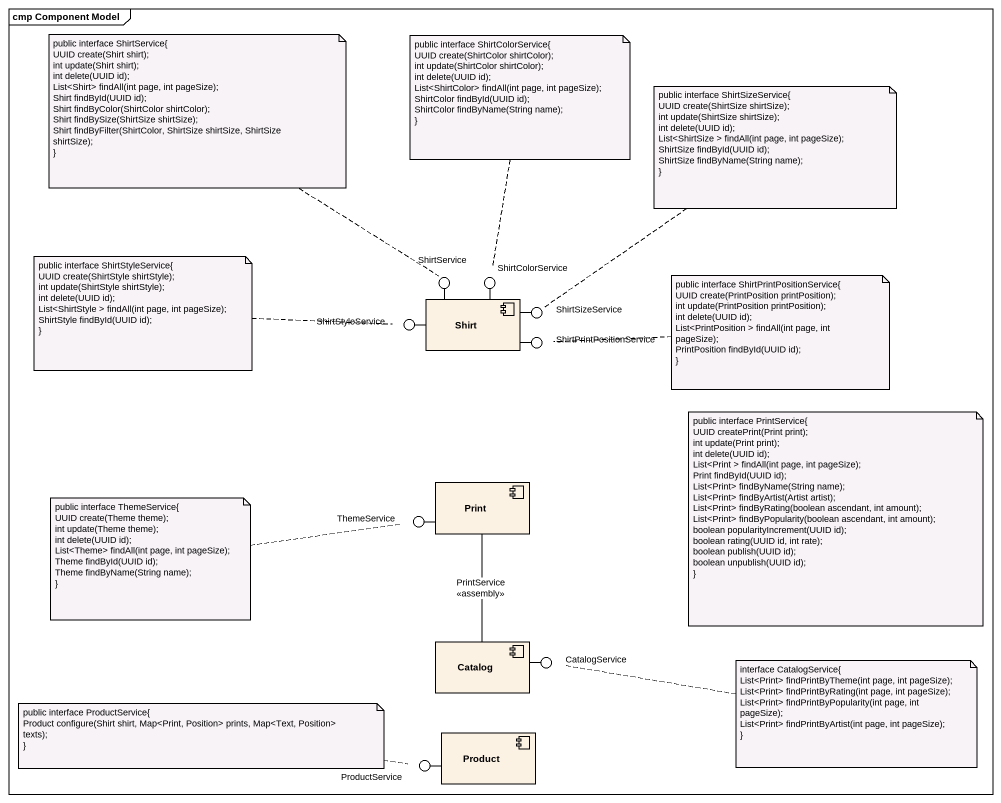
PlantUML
@startuml
mainframe cmp Component Model
() ShirtService
() ShirtColorService
component Shirt
() ShirtSizeService
() ShirtStyleService
() ShirtPrintPositionService
component Print
() ThemeService
component Catalog
() CatalogService
component Product
() ProductService
Shirt -up- ShirtService
Shirt -up- ShirtColorService
Shirt -right- ShirtSizeService
Shirt -left- ShirtStyleService
Shirt -right- ShirtPrintPositionService
Print -left- ThemeService
Catalog -right- CatalogService
Product -left- ProductService
Catalog -up- Print : PrintService\n<<assembly>>
note top of ShirtService
  public interface ShirtService{
  UUID create(Shirt shirt);
  int update(Shirt shirt);
  int delete(UUID id);
  List<Shirt> findAll(int page, int pageSize);
  Shirt findById(UUID id);
  Shirt findByColor(ShirtColor shirtColor);
  Shirt findBySize(ShirtSize shirtSize);
  Shirt findByFilter(ShirtColor, ShirtSize shirtSize, ShirtSize shirtSize);
  ~}
end note
note top of ShirtColorService
  public interface ShirtColorService{
  UUID create(ShirtColor shirtColor);
  int update(ShirtColor shirtColor);
  int delete(UUID id);
  List<ShirtColor> findAll(int page, int pageSize);
  ShirtColor findById(UUID id);
  ShirtColor findByName(String name);
  ~}
end note
note top of ShirtSizeService
  public interface ShirtSizeService{
  UUID create(ShirtSize shirtSize);
  int update(ShirtSize shirtSize);
  int delete(UUID id);
  List<ShirtSize > findAll(int page, int pageSize);
  ShirtSize findById(UUID id);
  ShirtSize findByName(String name);
  ~}
end note
note left of ShirtStyleService
  public interface ShirtStyleService{
  UUID create(ShirtStyle shirtStyle);
  int update(ShirtStyle shirtStyle);
  int delete(UUID id);
  List<ShirtStyle > findAll(int page, int pageSize);
  ShirtStyle findById(UUID id);
  ~}
end note
note right of ShirtPrintPositionService
  public interface ShirtPrintPositionService{
  UUID create(PrintPosition printPosition);
  int update(PrintPosition printPosition);
  int delete(UUID id);
  List<PrintPosition > findAll(int page, int pageSize);
  PrintPosition findById(UUID id);
  ~}
end note
note as N6
  public interface PrintService{
  UUID createPrint(Print print);
  int update(Print print);
  int delete(UUID id);
  List<Print > findAll(int page, int pageSize);
  Print findById(UUID id);
  List<Print> findByName(String name);
  List<Print> findByArtist(Artist artist);
  List<Print> findByRating(boolean ascendant, int amount);
  List<Print> findByPopularity(boolean ascendant, int amount);
  boolean popularityIncrement(UUID id);
  boolean rating(UUID id, int rate);
  boolean publish(UUID id);
  boolean unpublish(UUID id);
  ~}
end note
note left of ThemeService
  public interface ThemeService{
  UUID create(Theme theme);
  int update(Theme theme);
  int delete(UUID id);
  List<Theme> findAll(int page, int pageSize);
  Theme findById(UUID id);
  Theme findByName(String name);
  ~}
end note
note right of CatalogService
  interface CatalogService{
  List<Print> findPrintByTheme(int page, int pageSize);
  List<Print> findPrintByRating(int page, int pageSize);
  List<Print> findPrintByPopularity(int page, int pageSize);
  List<Print> findPrintByArtist(int page, int pageSize);
  ~}
end note
note left of ProductService
  public interface ProductService{
  Product configure(Shirt shirt, Map<Print, Position> prints, Map<Text, Position> texts);
  ~}
end note
@enduml
